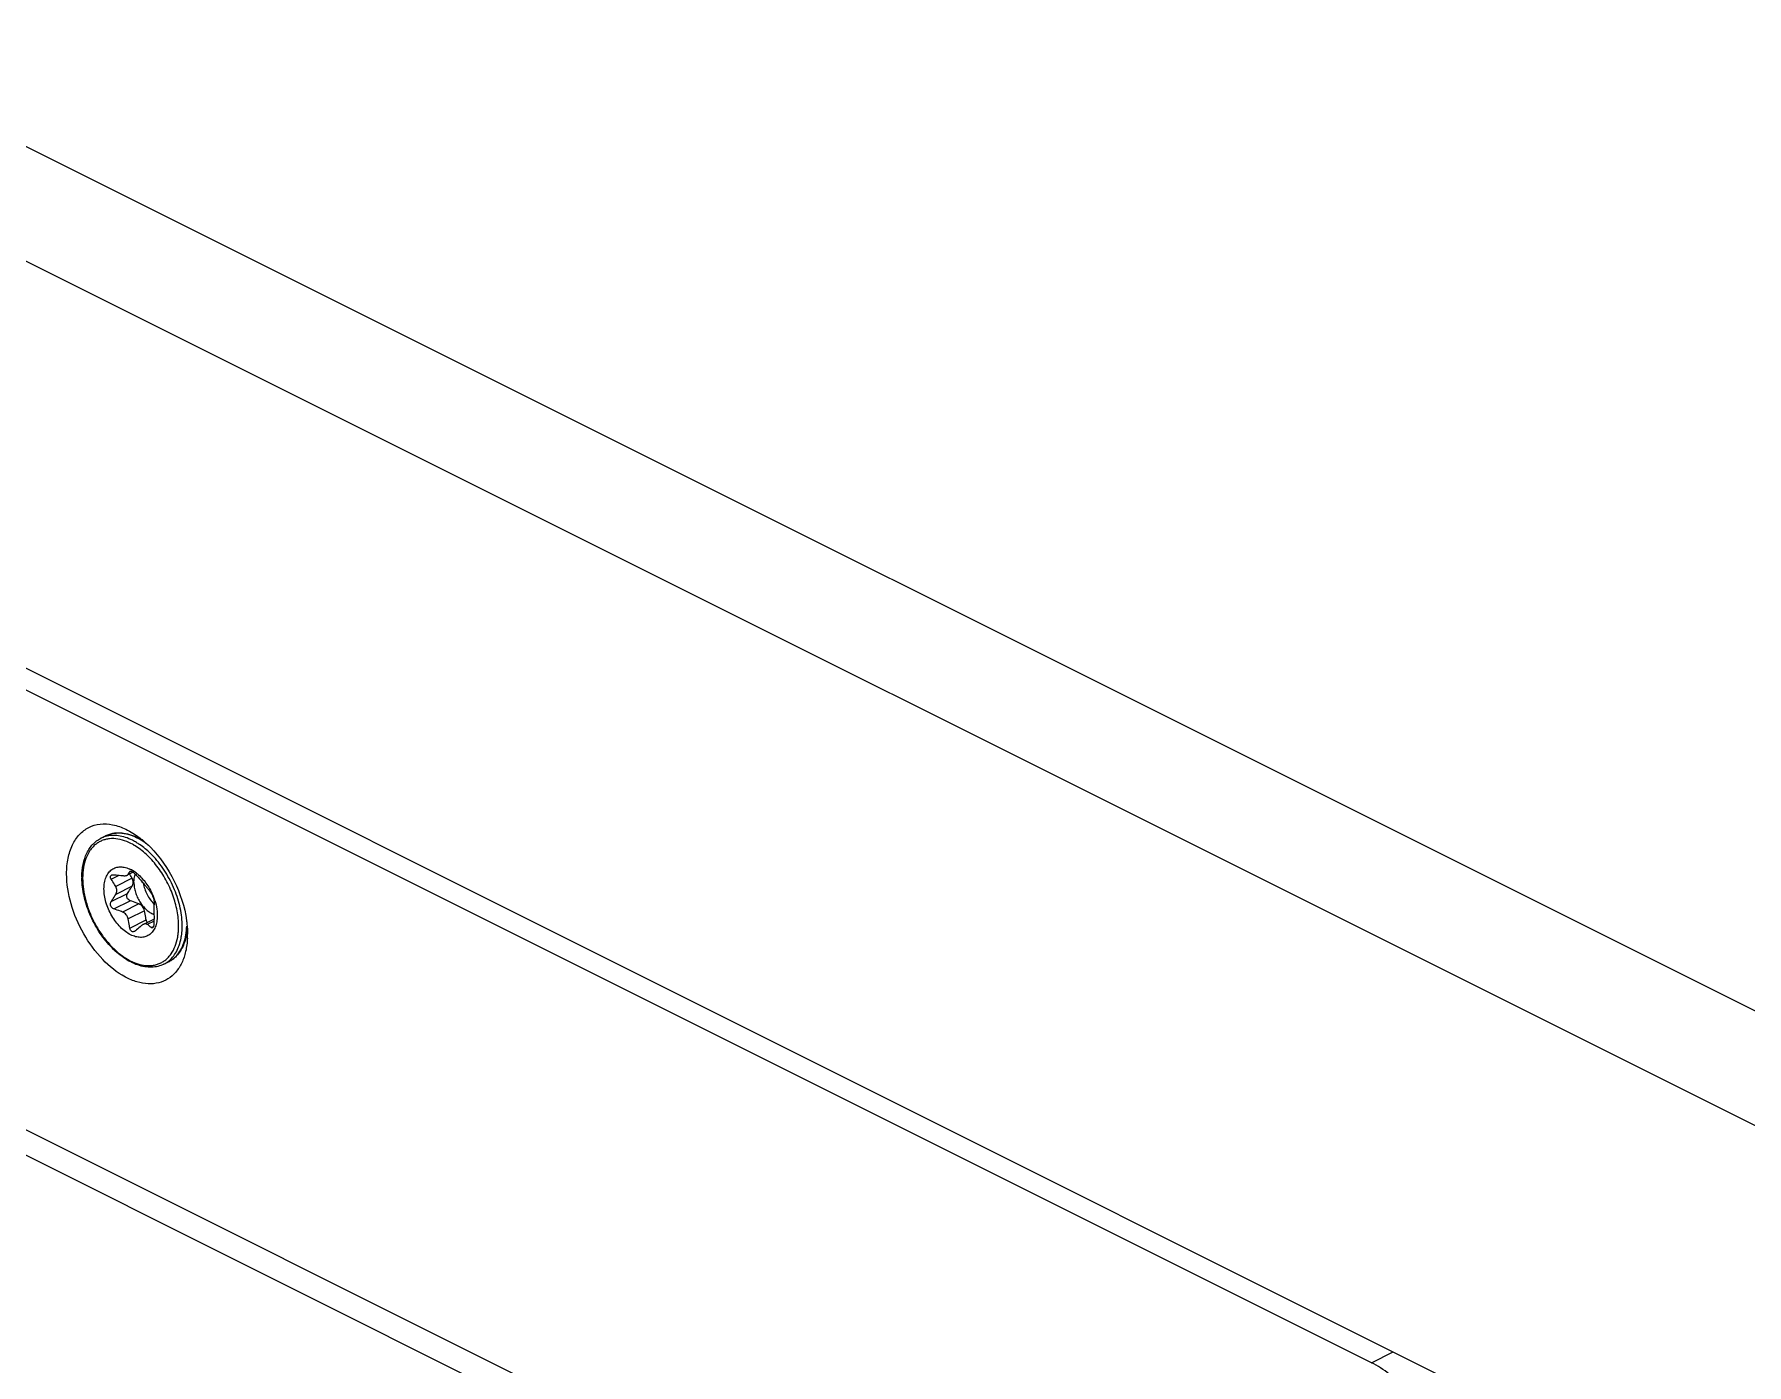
# Model space of a CAD drawing. Header units: millimetres. Extents: x 0 to 2524, y 0 to 1785.
# Drawn here: x 1330.3 to 1384.8, y 778.6 to 821 of the extents above; entities that cross this region are included whole.
import ezdxf

# ---------------------------------------------------------------- set-up
doc = ezdxf.new("R2010")
doc.units = ezdxf.units.MM
doc.header["$LTSCALE"] = 0.1
doc.layers.get('0').update_dxf_attribs({"lineweight": 13})

msp = doc.modelspace()

# ---------------------------------------------------------------- linework, layer by layer
for p, q in [((1142.531, 911.152), (1527.197, 718.819)), ((1146.513, 905.511), (1517.313, 720.111)), ((1171.501, 880.058), (1495.073, 718.272)), ((1372.885, 778.673), (1293.689, 818.271)), ((1303.772, 799.237), (1362.801, 769.722)), ((1304, 798.311), (1363.028, 768.797)), ((1332.455, 795.364), (1332.601, 795.437)), ((1332.78, 794.06), (1333.036, 794.189)), ((1333.447, 794.092), (1332.926, 793.831)), ((1333.479, 794.282), (1333.291, 794.189)), ((1333.47, 794.289), (1333.321, 794.214)), ((1333.373, 794.309), (1333.393, 794.319)), ((1333.373, 794.309), (1333.381, 794.317)), ((1332.78, 793.348), (1333.301, 793.608)), ((1333.447, 793.835), (1332.926, 793.575)), ((1332.869, 793.115), (1333.39, 793.375)), ((1333.66, 793.277), (1333.139, 793.016)), ((1333.842, 793.058), (1333.321, 792.797)), ((1333.373, 792.506), (1333.894, 792.767)), ((1333.551, 792.418), (1333.524, 792.4)), ((1334.145, 792.794), (1333.804, 792.623)), ((1334.144, 792.73), (1333.928, 792.622)), ((1334.055, 792.522), (1334.123, 792.556)), ((1334.458, 791.357), (1334.604, 791.43)), ((1372.885, 778.673), (1373.577, 779.019))]:
    msp.add_line(p, q)
for centre, radius, start, end in [((1332.834, 794.604), 0.849, 106.6947, 116.5357), ((1332.839, 794.59), 0.864, 105.8099, 106.7076), ((1332.587, 793.567), 1.939, 58.9537, 63.3083), ((1332.521, 793.463), 1.949, 58.9771, 59.2832), ((1332.484, 793.396), 2.139, 55.7755, 58.9381), ((1334.233, 794.124), 2.384, 180.0011, 180.6953), ((1332.583, 794.682), 0.874, 327.635, 334.7257), ((1332.949, 793.47), 1.008, 59.6373, 63.4175), ((1332.896, 793.378), 1.115, 56.2395, 59.6736), ((1332.836, 793.288), 1.222, 52.4225, 56.2627), ((1332.334, 792.798), 1.927, 17.799, 25.3196), ((1334.334, 793.468), 0.562, 249.1768, 250.0173), ((1328.915, 792.795), 5.23, 358.5836, 359.9848), ((1332.751, 792.568), 2.289, 357.6199, 0.017), ((1333.207, 792.649), 2.002, 352.4616, 354.0677), ((1333.142, 792.529), 1.783, 349.8729, 351.6929), ((1333.053, 792.542), 1.873, 351.6867, 353.5381), ((1332.445, 792.313), 2.765, 357.3108, 0.0131), ((1334.08, 792.113), 0.846, 296.5704, 307.4028), ((1334.227, 792.185), 0.844, 296.5664, 305.3933), ((1334.162, 792.26), 0.943, 315.4127, 318.3211)]:
    msp.add_arc(centre, radius, start, end)
for points, knots in [([(1331.363, 794.237), (1331.363, 794.403), (1331.39, 794.718), (1331.525, 795.148), (1331.75, 795.493), (1332.06, 795.73), (1332.435, 795.836), (1332.846, 795.809), (1333.271, 795.658), (1333.539, 795.491), (1333.671, 795.391)], [0, 0, 0, 0, 0.144821, 0.274812, 0.391414, 0.499998, 0.608577, 0.72521, 0.855132, 1, 1, 1, 1]), ([(1331.849, 794.124), (1331.849, 794.262), (1331.866, 794.464), (1331.933, 794.718), (1332, 794.888), (1332.087, 795.041), (1332.192, 795.173), (1332.315, 795.283), (1332.407, 795.34), (1332.455, 795.364)], [0, 0, 0, 0, 0.283857, 0.41599, 0.54178, 0.661886, 0.777353, 0.88952, 1, 1, 1, 1]), ([(1333.274, 795.259), (1333.184, 795.295), (1333.005, 795.348), (1332.775, 795.359), (1332.605, 795.33), (1332.486, 795.291), (1332.375, 795.235), (1332.274, 795.163), (1332.182, 795.074), (1332.072, 794.933), (1331.964, 794.719), (1331.888, 794.421), (1331.872, 794.207), (1331.872, 794.096)], [0, 0, 0, 0, 0.13036, 0.249603, 0.306343, 0.361945, 0.417173, 0.472817, 0.529637, 0.588309, 0.713061, 0.850082, 1, 1, 1, 1]), ([(1332.601, 795.437), (1332.669, 795.471), (1332.818, 795.523), (1333.057, 795.543), (1333.307, 795.508), (1333.471, 795.452), (1333.552, 795.416)], [0, 0, 0, 0, 0.233456, 0.474127, 0.728195, 1, 1, 1, 1]), ([(1333.733, 795.302), (1333.637, 795.359), (1333.444, 795.455), (1333.188, 795.521), (1332.992, 795.532), (1332.854, 795.521), (1332.723, 795.49), (1332.64, 795.457), (1332.601, 795.437)], [0, 0, 0, 0, 0.283464, 0.540713, 0.660935, 0.776648, 0.889158, 1, 1, 1, 1]), ([(1333.458, 795.3), (1333.386, 795.336), (1333.241, 795.397), (1333.019, 795.451), (1332.805, 795.462), (1332.668, 795.44), (1332.603, 795.421)], [0, 0, 0, 0, 0.275906, 0.532541, 0.772396, 1, 1, 1, 1]), ([(1333.517, 795.139), (1333.497, 795.151), (1333.418, 795.196), (1333.336, 795.235), (1333.274, 795.259)], [0, 0, 0, 0, 0.257404, 1, 1, 1, 1]), ([(1334.235, 794.481), (1334.132, 794.614), (1333.916, 794.855), (1333.658, 795.054), (1333.526, 795.133)], [0, 0, 0, 0, 0.520938, 1, 1, 1, 1]), ([(1333.552, 795.416), (1333.571, 795.408), (1333.648, 795.373), (1333.723, 795.332), (1333.777, 795.299)], [0, 0, 0, 0, 0.244297, 1, 1, 1, 1]), ([(1333.671, 795.391), (1333.702, 795.368), (1333.826, 795.271), (1333.943, 795.164), (1334.027, 795.08)], [0, 0, 0, 0, 0.2435, 1, 1, 1, 1]), ([(1334.136, 794.773), (1334.101, 794.811), (1333.962, 794.953), (1333.808, 795.082), (1333.687, 795.165)], [0, 0, 0, 0, 0.259904, 1, 1, 1, 1]), ([(1333.909, 795.184), (1333.894, 795.195), (1333.837, 795.236), (1333.778, 795.275), (1333.733, 795.302)], [0, 0, 0, 0, 0.254594, 1, 1, 1, 1]), ([(1334.027, 795.08), (1334.336, 794.768), (1334.842, 794.032), (1335.12, 793.183), (1335.179, 792.749)], [0, 0, 0, 0, 0.500531, 1, 1, 1, 1]), ([(1335.04, 792.569), (1335.04, 792.662), (1335.029, 792.854), (1334.982, 793.144), (1334.905, 793.438), (1334.764, 793.829), (1334.526, 794.291), (1334.275, 794.623), (1334.136, 794.773)], [0, 0, 0, 0, 0.115422, 0.236391, 0.361666, 0.489863, 0.748532, 1, 1, 1, 1]), ([(1335.207, 792.184), (1335.2, 792.042), (1335.167, 791.773), (1335.044, 791.403), (1334.853, 791.1), (1334.599, 790.877), (1334.292, 790.747), (1333.949, 790.717), (1333.586, 790.784), (1333.07, 791.005), (1332.457, 791.504), (1331.87, 792.31), (1331.473, 793.245), (1331.363, 793.915), (1331.363, 794.237)], [0, 0, 0, 0, 0.062015, 0.11834, 0.169561, 0.21738, 0.264331, 0.313225, 0.366311, 0.424827, 0.557892, 0.706671, 0.858564, 1, 1, 1, 1]), ([(1334.458, 791.357), (1334.398, 791.327), (1334.269, 791.28), (1334.061, 791.253), (1333.843, 791.27), (1333.62, 791.327), (1333.396, 791.424), (1333.175, 791.558), (1332.959, 791.726), (1332.68, 791.996), (1332.372, 792.397), (1332.135, 792.85), (1331.992, 793.235), (1331.889, 793.614), (1331.852, 793.905), (1331.849, 794.095)], [0, 0, 0, 0, 0.04678, 0.094688, 0.144735, 0.197693, 0.254036, 0.313926, 0.37724, 0.443617, 0.583066, 0.726615, 0.797908, 0.867736, 1, 1, 1, 1]), ([(1331.872, 794.096), (1331.872, 793.977), (1331.891, 793.733), (1331.969, 793.366), (1332.093, 792.997), (1332.261, 792.64), (1332.466, 792.306), (1332.702, 792.005), (1332.962, 791.748), (1333.236, 791.544), (1333.517, 791.398), (1333.795, 791.317), (1334.023, 791.306), (1334.191, 791.333), (1334.309, 791.371), (1334.419, 791.426), (1334.52, 791.496), (1334.611, 791.583), (1334.721, 791.721), (1334.83, 791.931), (1334.88, 792.117), (1334.897, 792.215)], [0, 0, 0, 0, 0.068604, 0.141192, 0.216459, 0.292883, 0.368858, 0.442815, 0.513331, 0.579272, 0.639933, 0.695221, 0.745844, 0.76994, 0.793548, 0.816985, 0.840579, 0.864646, 0.889471, 0.942181, 1, 1, 1, 1]), ([(1333.4, 792.293), (1333.342, 792.322), (1333.227, 792.395), (1333.069, 792.534), (1332.923, 792.703), (1332.795, 792.896), (1332.69, 793.105), (1332.612, 793.323), (1332.563, 793.541), (1332.546, 793.751), (1332.561, 793.946), (1332.608, 794.119), (1332.686, 794.263), (1332.794, 794.373), (1332.927, 794.44), (1333.079, 794.462), (1333.241, 794.439), (1333.347, 794.398), (1333.4, 794.371)], [0, 0, 0, 0, 0.06329, 0.13188, 0.204672, 0.280151, 0.356569, 0.432094, 0.504975, 0.573688, 0.637122, 0.694783, 0.747041, 0.795334, 0.842131, 0.890352, 0.942485, 1, 1, 1, 1]), ([(1332.78, 794.06), (1332.772, 794.072), (1332.759, 794.097), (1332.754, 794.131), (1332.759, 794.155), (1332.77, 794.176), (1332.785, 794.188), (1332.795, 794.193)], [0, 0, 0, 0, 0.28482, 0.535851, 0.651956, 0.765513, 1, 1, 1, 1]), ([(1332.926, 793.831), (1332.915, 793.851), (1332.869, 793.929), (1332.819, 794.005), (1332.78, 794.06)], [0, 0, 0, 0, 0.252413, 1, 1, 1, 1]), ([(1332.795, 794.193), (1332.801, 794.196), (1332.824, 794.205), (1332.85, 794.206), (1332.869, 794.205)], [0, 0, 0, 0, 0.23001, 1, 1, 1, 1]), ([(1332.869, 794.205), (1332.892, 794.203), (1332.982, 794.195), (1333.072, 794.185), (1333.139, 794.177)], [0, 0, 0, 0, 0.253475, 1, 1, 1, 1]), ([(1333.139, 794.177), (1333.155, 794.175), (1333.184, 794.172), (1333.225, 794.172), (1333.261, 794.177), (1333.282, 794.184), (1333.291, 794.189)], [0, 0, 0, 0, 0.30025, 0.570887, 0.804829, 1, 1, 1, 1]), ([(1333.291, 794.189), (1333.298, 794.192), (1333.309, 794.199), (1333.318, 794.209), (1333.321, 794.214)], [0, 0, 0, 0, 0.528927, 1, 1, 1, 1]), ([(1333.447, 794.092), (1333.441, 794.103), (1333.414, 794.148), (1333.386, 794.193), (1333.365, 794.226)], [0, 0, 0, 0, 0.251509, 1, 1, 1, 1]), ([(1333.381, 794.317), (1333.382, 794.317), (1333.383, 794.318), (1333.385, 794.319), (1333.386, 794.319)], [0, 0, 0, 0, 0.239803, 1, 1, 1, 1]), ([(1333.386, 794.319), (1333.394, 794.321), (1333.413, 794.318), (1333.43, 794.311), (1333.44, 794.306)], [0, 0, 0, 0, 0.407487, 1, 1, 1, 1]), ([(1333.44, 794.306), (1333.443, 794.305), (1333.456, 794.298), (1333.469, 794.289), (1333.479, 794.283)], [0, 0, 0, 0, 0.231951, 1, 1, 1, 1]), ([(1333.484, 793.962), (1333.484, 793.984), (1333.477, 794.03), (1333.459, 794.072), (1333.447, 794.092)], [0, 0, 0, 0, 0.492703, 1, 1, 1, 1]), ([(1333.479, 794.283), (1333.485, 794.278), (1333.51, 794.259), (1333.534, 794.237), (1333.551, 794.22)], [0, 0, 0, 0, 0.245457, 1, 1, 1, 1]), ([(1333.504, 793.959), (1333.504, 793.983), (1333.508, 794.071), (1333.527, 794.159), (1333.552, 794.218)], [0, 0, 0, 0, 0.269298, 1, 1, 1, 1]), ([(1333.551, 794.22), (1333.568, 794.202), (1333.635, 794.131), (1333.7, 794.058), (1333.747, 794.001)], [0, 0, 0, 0, 0.248914, 1, 1, 1, 1]), ([(1333.581, 794.257), (1333.632, 794.218), (1333.73, 794.131), (1333.908, 793.927), (1334.016, 793.748), (1334.076, 793.622)], [0, 0, 0, 0, 0.235096, 0.483128, 1, 1, 1, 1]), ([(1334.927, 792.569), (1334.927, 792.73), (1334.892, 793.065), (1334.754, 793.561), (1334.536, 794.043), (1334.342, 794.341), (1334.235, 794.481)], [0, 0, 0, 0, 0.234732, 0.485658, 0.744015, 1, 1, 1, 1]), ([(1332.78, 793.348), (1332.793, 793.367), (1332.843, 793.441), (1332.891, 793.517), (1332.926, 793.575)], [0, 0, 0, 0, 0.253646, 1, 1, 1, 1]), ([(1332.926, 793.575), (1332.938, 793.594), (1332.957, 793.635), (1332.967, 793.702), (1332.956, 793.769), (1332.938, 793.811), (1332.926, 793.831)], [0, 0, 0, 0, 0.247907, 0.494258, 0.743456, 1, 1, 1, 1]), ([(1333.39, 793.375), (1333.367, 793.383), (1333.323, 793.408), (1333.288, 793.46), (1333.276, 793.508), (1333.276, 793.544), (1333.284, 793.578), (1333.294, 793.599), (1333.301, 793.608)], [0, 0, 0, 0, 0.252428, 0.508829, 0.635948, 0.760109, 0.881308, 1, 1, 1, 1]), ([(1333.301, 793.608), (1333.314, 793.627), (1333.364, 793.702), (1333.412, 793.778), (1333.447, 793.835)], [0, 0, 0, 0, 0.253646, 1, 1, 1, 1]), ([(1333.447, 793.835), (1333.459, 793.854), (1333.477, 793.895), (1333.484, 793.94), (1333.484, 793.962)], [0, 0, 0, 0, 0.501612, 1, 1, 1, 1]), ([(1333.504, 793.959), (1333.504, 793.908), (1333.513, 793.803), (1333.55, 793.646), (1333.61, 793.491), (1333.689, 793.342), (1333.785, 793.208), (1333.893, 793.093), (1334.009, 793.003), (1334.093, 792.959), (1334.135, 792.943)], [0, 0, 0, 0, 0.121275, 0.250197, 0.383662, 0.518165, 0.650076, 0.776023, 0.893242, 1, 1, 1, 1]), ([(1333.747, 794.001), (1333.779, 793.962), (1333.827, 793.905), (1333.887, 793.832), (1333.915, 793.798), (1333.928, 793.782)], [0, 0, 0, 0, 0.536536, 0.7845, 1, 1, 1, 1]), ([(1333.801, 793.935), (1333.812, 793.874), (1333.844, 793.751), (1333.919, 793.575), (1334.018, 793.412), (1334.099, 793.315), (1334.143, 793.272)], [0, 0, 0, 0, 0.246577, 0.501358, 0.755434, 1, 1, 1, 1]), ([(1333.928, 793.782), (1333.94, 793.768), (1333.984, 793.713), (1334.025, 793.655), (1334.055, 793.612)], [0, 0, 0, 0, 0.255259, 1, 1, 1, 1]), ([(1334.055, 793.612), (1334.066, 793.595), (1334.088, 793.556), (1334.115, 793.494), (1334.133, 793.44), (1334.141, 793.402), (1334.143, 793.386), (1334.143, 793.379)], [0, 0, 0, 0, 0.242787, 0.53335, 0.805459, 0.914802, 1, 1, 1, 1]), ([(1332.869, 793.115), (1332.846, 793.122), (1332.803, 793.148), (1332.767, 793.2), (1332.755, 793.247), (1332.755, 793.283), (1332.763, 793.318), (1332.774, 793.338), (1332.78, 793.348)], [0, 0, 0, 0, 0.252428, 0.508829, 0.635948, 0.760109, 0.881308, 1, 1, 1, 1]), ([(1333.139, 793.016), (1333.117, 793.025), (1333.028, 793.06), (1332.937, 793.092), (1332.869, 793.115)], [0, 0, 0, 0, 0.247699, 1, 1, 1, 1]), ([(1333.321, 792.797), (1333.315, 792.822), (1333.3, 792.87), (1333.26, 792.933), (1333.205, 792.984), (1333.162, 793.007), (1333.139, 793.016)], [0, 0, 0, 0, 0.254861, 0.506075, 0.754128, 1, 1, 1, 1]), ([(1333.66, 793.277), (1333.638, 793.286), (1333.549, 793.32), (1333.458, 793.352), (1333.39, 793.375)], [0, 0, 0, 0, 0.247699, 1, 1, 1, 1]), ([(1333.842, 793.058), (1333.836, 793.082), (1333.82, 793.13), (1333.78, 793.194), (1333.726, 793.244), (1333.683, 793.268), (1333.66, 793.277)], [0, 0, 0, 0, 0.254861, 0.506075, 0.754128, 1, 1, 1, 1]), ([(1333.894, 792.767), (1333.89, 792.791), (1333.876, 792.888), (1333.858, 792.985), (1333.842, 793.058)], [0, 0, 0, 0, 0.249032, 1, 1, 1, 1]), ([(1334.141, 793.224), (1334.14, 793.208), (1334.138, 793.171), (1334.138, 793.085), (1334.139, 793.016), (1334.141, 792.967)], [0, 0, 0, 0, 0.189519, 0.428203, 1, 1, 1, 1]), ([(1334.143, 793.379), (1334.144, 793.366), (1334.146, 793.315), (1334.145, 793.263), (1334.141, 793.224)], [0, 0, 0, 0, 0.240983, 1, 1, 1, 1]), ([(1334.169, 793.387), (1334.198, 793.296), (1334.241, 793.115), (1334.251, 792.929), (1334.247, 792.841)], [0, 0, 0, 0, 0.519189, 1, 1, 1, 1]), ([(1333.373, 792.506), (1333.369, 792.531), (1333.355, 792.628), (1333.337, 792.725), (1333.321, 792.797)], [0, 0, 0, 0, 0.249032, 1, 1, 1, 1]), ([(1333.44, 792.398), (1333.431, 792.403), (1333.414, 792.415), (1333.394, 792.441), (1333.38, 792.472), (1333.375, 792.495), (1333.373, 792.506)], [0, 0, 0, 0, 0.228178, 0.47142, 0.729869, 1, 1, 1, 1]), ([(1334.247, 792.841), (1334.243, 792.78), (1334.228, 792.665), (1334.175, 792.506), (1334.093, 792.375), (1333.985, 792.278), (1333.854, 792.22), (1333.708, 792.203), (1333.552, 792.228), (1333.451, 792.268), (1333.4, 792.293)], [0, 0, 0, 0, 0.146021, 0.278949, 0.400179, 0.513404, 0.624315, 0.739263, 0.863481, 1, 1, 1, 1]), ([(1333.747, 792.584), (1333.731, 792.57), (1333.666, 792.514), (1333.6, 792.459), (1333.551, 792.418)], [0, 0, 0, 0, 0.244441, 1, 1, 1, 1]), ([(1333.804, 792.623), (1333.799, 792.621), (1333.779, 792.61), (1333.76, 792.596), (1333.747, 792.584)], [0, 0, 0, 0, 0.236143, 1, 1, 1, 1]), ([(1333.928, 792.622), (1333.92, 792.628), (1333.902, 792.637), (1333.87, 792.642), (1333.837, 792.637), (1333.815, 792.629), (1333.804, 792.623)], [0, 0, 0, 0, 0.231298, 0.465573, 0.71817, 1, 1, 1, 1]), ([(1333.928, 792.685), (1333.923, 792.691), (1333.906, 792.715), (1333.897, 792.744), (1333.894, 792.767)], [0, 0, 0, 0, 0.238141, 1, 1, 1, 1]), ([(1334.055, 792.522), (1334.045, 792.531), (1334.005, 792.566), (1333.962, 792.599), (1333.928, 792.622)], [0, 0, 0, 0, 0.241675, 1, 1, 1, 1]), ([(1334.092, 792.515), (1334.089, 792.513), (1334.083, 792.511), (1334.069, 792.512), (1334.06, 792.517), (1334.055, 792.522)], [0, 0, 0, 0, 0.248735, 0.486009, 1, 1, 1, 1]), ([(1334.143, 792.666), (1334.143, 792.649), (1334.141, 792.616), (1334.132, 792.577), (1334.122, 792.551), (1334.111, 792.531), (1334.1, 792.519), (1334.092, 792.515)], [0, 0, 0, 0, 0.309935, 0.594847, 0.719651, 0.829204, 1, 1, 1, 1]), ([(1334.867, 791.633), (1334.917, 791.689), (1335.007, 791.817), (1335.104, 792.04), (1335.166, 792.295), (1335.182, 792.475), (1335.185, 792.568)], [0, 0, 0, 0, 0.223035, 0.46258, 0.721343, 1, 1, 1, 1]), ([(1334.914, 792.331), (1334.916, 792.35), (1334.924, 792.429), (1334.927, 792.509), (1334.927, 792.569)], [0, 0, 0, 0, 0.244758, 1, 1, 1, 1]), ([(1335.007, 792.189), (1335.011, 792.212), (1335.027, 792.306), (1335.035, 792.401), (1335.038, 792.473)], [0, 0, 0, 0, 0.243252, 1, 1, 1, 1]), ([(1335.179, 792.749), (1335.184, 792.712), (1335.202, 792.567), (1335.21, 792.422), (1335.21, 792.314)], [0, 0, 0, 0, 0.256372, 1, 1, 1, 1]), ([(1333.524, 792.4), (1333.511, 792.394), (1333.482, 792.385), (1333.453, 792.392), (1333.44, 792.398)], [0, 0, 0, 0, 0.506734, 1, 1, 1, 1]), ([(1334.594, 791.442), (1334.646, 791.482), (1334.745, 791.577), (1334.864, 791.753), (1334.954, 791.96), (1334.992, 792.111), (1335.007, 792.189)], [0, 0, 0, 0, 0.227866, 0.467841, 0.724396, 1, 1, 1, 1]), ([(1335.192, 792.387), (1335.178, 792.28), (1335.134, 792.076), (1335.029, 791.842), (1334.919, 791.684), (1334.826, 791.582), (1334.721, 791.496), (1334.644, 791.45), (1334.604, 791.43)], [0, 0, 0, 0, 0.276894, 0.532128, 0.653153, 0.770762, 0.885976, 1, 1, 1, 1]), ([(1334.716, 791.497), (1334.726, 791.504), (1334.768, 791.535), (1334.807, 791.57), (1334.834, 791.598)], [0, 0, 0, 0, 0.247785, 1, 1, 1, 1]), ([(1375.713, 773.795), (1375.713, 774.278), (1375.546, 775.281), (1374.943, 776.677), (1374.055, 777.871), (1373.287, 778.472), (1372.885, 778.673)], [0, 0, 0, 0, 0.246812, 0.511785, 0.770306, 1, 1, 1, 1])]:
    msp.add_open_spline(points, degree=3, knots=knots)
msp.add_open_spline([(1334.141, 792.967), (1334.144, 792.909), (1334.145, 792.852), (1334.145, 792.794)], degree=3)

doc.saveas('drawing.dxf')
